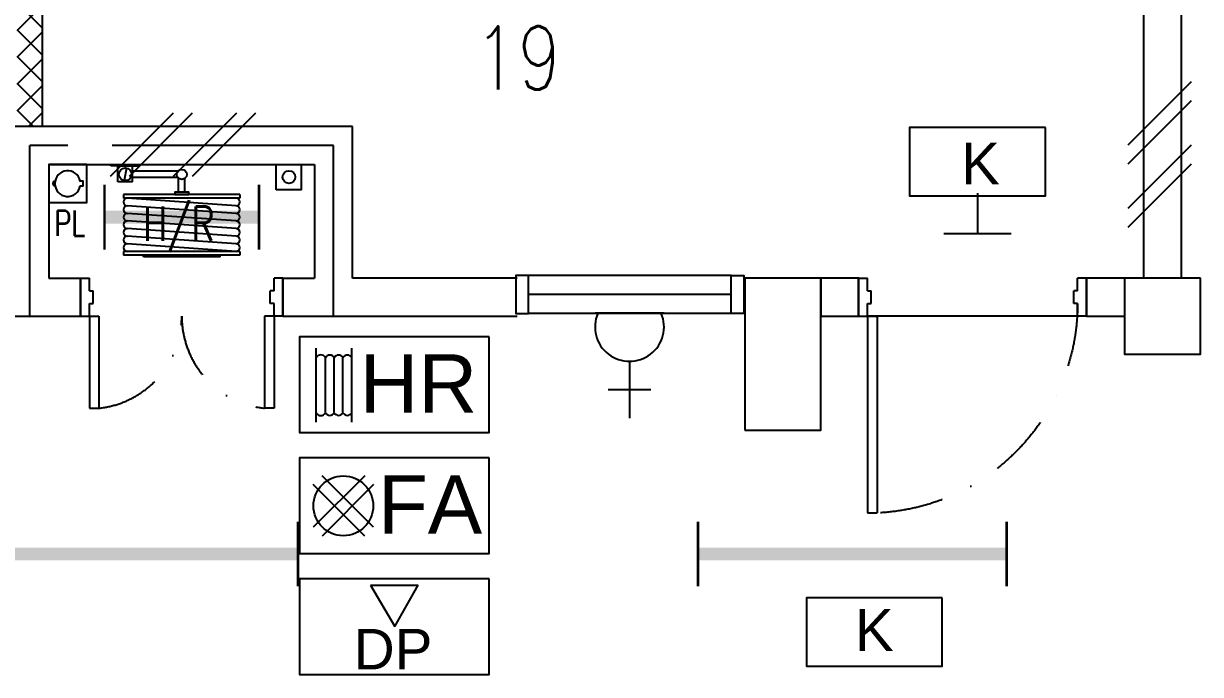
# Model space of a CAD drawing. Header units: inches. Extents: x -106706990 to 300603, y -86718466 to 1728185.
# Drawn here: x 150658 to 155308, y 38344 to 40916 of the extents above; entities that cross this region are included whole.
import ezdxf
from ezdxf.enums import TextEntityAlignment as Align

# ---------------------------------------------------------------- set-up
doc = ezdxf.new("R2010")
doc.units = ezdxf.units.IN
doc.header["$MEASUREMENT"] = 0
for name, pattern in [('CENTER', [2, 1.25, -0.25, 0.25, -0.25]), ('DASHDOT', [1, 0.5, -0.25, 0, -0.25]), ('DASHED2', [0.375, 0.25, -0.125]), ('HIDDEN', [0.375, 0.25, -0.125])]:
    doc.linetypes.add(name, pattern=pattern)
for name, color, linetype in [('A-ARR', 4, 'Continuous'), ('A-COLUMN', 3, 'Continuous'), ('A-DOOR', 9, 'Continuous'), ('A-DROP', 8, 'Continuous'), ('A-HATCH', 8, 'Continuous'), ('A-PARTITION', 4, 'Continuous'), ('A-ROOMSYM', 3, 'Continuous'), ('A-SANI', 4, 'Continuous'), ('A-SYM', 8, 'Continuous'), ('A-TXTBOMBA', 7, 'Continuous'), ('A-WALL', 1, 'Continuous'), ('A-WALL SYM', 13, 'Continuous'), ('A-WIN', 9, 'Continuous'), ('A-WLH', 7, 'Continuous'), ('area', 3, 'Continuous'), ('COOL WATER PIPING', 4, 'Continuous'), ('ELECT', 6, 'Continuous'), ('elk_LAMPU', 6, 'Continuous'), ('Grid', 8, 'CENTER'), ('lamb(new)', 5, 'Continuous'), ('ROOF', 3, 'Continuous')]:
    doc.layers.add(name, color=color, linetype=linetype)
doc.layers.get('area').off()
doc.layers.get('elk_LAMPU').off()
doc.styles.add('arial', font='arial.ttf')
doc.styles.add('ROMANS', font='romans.shx', dxfattribs={"width": 0.75, "height": 200})
doc.styles.add('style1', font='romans.shx', dxfattribs={"height": 750})

# ---------------------------------------------------------------- blocks, each defined once
blk = doc.blocks.new('A$C04C40081')
at = {"layer": 'A-WIN', "color": 8}
for p, q in [((850, 150), (50, 150)), ((850, 75), (50, 75)), ((850, 0), (50, 0))]:
    blk.add_line(p, q, dxfattribs=at)
at = {"layer": 'A-WIN', "color": 8, "linetype": 'Continuous'}
for points in [[(50, 150), (0, 150), (0, 0), (50, 0)], [(850, 150), (900, 150), (900, 0), (850, 0)]]:
    blk.add_lwpolyline(points, close=True, dxfattribs=at)
blk = doc.blocks.new('A$C52B244CD')
at = {"layer": 'A-WLH', "color": 8}
for p, q in [((0, 0), (250, 250)), ((75, 0), (325, 250)), ((250, 0), (500, 250)), ((325, 0), (575, 250))]:
    blk.add_line(p, q, dxfattribs=at)
blk = doc.blocks.new('A$C49831240')
at = {"layer": 'A-WLH', "color": 8}
for p, q in [((250, 575), (0, 325)), ((250, 500), (0, 250)), ((250, 325), (0, 75)), ((250, 250), (0, 0))]:
    blk.add_line(p, q, dxfattribs=at)
blk = doc.blocks.new('A$C674C400B')
at = {"layer": 'A-DOOR', "color": 8}
for p, q in [((35, 150), (35, 927.1)), ((35, 927.1), (73, 927.1)), ((73, 150), (73, 927.1)), ((35, 150), (73, 150))]:
    blk.add_line(p, q, dxfattribs=at)
at = {"layer": 'A-DOOR', "color": 8, "linetype": 'Continuous'}
for p, q in [((0, 0), (0, 150)), ((0, 150), (0, 0)), ((0, 150), (35, 150)), ((0, 150), (0, 0)), ((0, 0), (0, 150)), ((0, 150), (0, 0)), ((0, 150), (0, 150)), ((0, 0), (0, 150)), ((0, 150), (0, 0)), ((0, 150), (0, 150)), ((35, 150), (35, 100)), ((900, 150), (865, 150)), ((865, 150), (865, 100)), ((900, 150), (900, 0)), ((900, 0), (900, 150)), ((900, 150), (900, 0)), ((900, 150), (900, 0)), ((900, 0), (900, 150)), ((900, 150), (900, 0)), ((900, 150), (900, 150)), ((900, 0), (900, 150)), ((900, 150), (900, 0)), ((900, 150), (900, 150)), ((35, 100), (50, 100)), ((50, 100), (50, 50)), ((865, 100), (850, 100)), ((850, 100), (850, 50)), ((35, 50), (50, 50)), ((35, 50), (35, 0)), ((865, 50), (850, 50)), ((865, 50), (865, 0)), ((0, 0), (35, 0)), ((0, 0), (0, 0)), ((0, 0), (0, 0)), ((900, 0), (865, 0)), ((900, 0), (900, 0)), ((900, 0), (900, 0))]:
    blk.add_line(p, q, dxfattribs=at)
at = {"layer": 'A-DOOR', "color": 8, "linetype": 'DASHDOT', "ltscale": 500}
blk.add_arc((35, 98), 830, 0.1381, 87.3759, dxfattribs=at)
blk = doc.blocks.new('A$C34465D6E')
at = {"layer": 'A-SANI', "color": 8}
blk.add_lwpolyline([(0, 0), (150, 0), (150, 150), (0, 150)], close=True, dxfattribs=at)
blk.add_lwpolyline([(25.5, 84.3), (13.7, 84.3), (13.7, 65.7), (25.5, 65.7, 10.787298)], format="xyb", close=True, dxfattribs=at)
blk.add_arc((125.5, 75), 8.84, 264.1775, 95.8225, dxfattribs=at)
blk = doc.blocks.new('A$C77D277CE')
at = {"layer": 'A-TXTBOMBA', "color": 8}
for p, q in [((66.6, 1027.9), (66.6, 1321.1)), ((206.7, 1027.9), (206.7, 1321.1)), ((102.7, 1066), (102.7, 1283)), ((137.3, 1066), (137.3, 1283)), ((172, 1066), (172, 1283)), ((257.7, 817), (54.1, 613.5)), ((292.7, 613.5), (89.1, 817)), ((257.7, 578.4), (54.1, 782)), ((292.7, 782), (89.1, 578.4)), ((280.8, 383.7), (376.6, 220.6)), ((280.8, 383.7), (469.2, 383.7)), ((376.6, 220.6), (469.2, 383.7))]:
    blk.add_line(p, q, dxfattribs=at)
for points in [[(750, 1365.1), (0, 1365.1), (0, 987.3), (750, 987.3)], [(750, 887.3), (0, 887.3), (0, 509.4), (750, 509.4)], [(750, 409.4), (0, 409.4), (0, 31.5), (750, 31.5)]]:
    blk.add_lwpolyline(points, close=True, dxfattribs=at)
blk.add_circle((173.4, 697.7), 118.1, dxfattribs=at)
for centre, radius, start, end in [((84.6, 1274.3), 20, 25.6963, 154.3037), ((120, 1274.3), 19.4, 26.5651, 153.4349), ((154.7, 1274.3), 19.4, 26.5651, 153.4349), ((189.4, 1274.3), 19.4, 26.5651, 153.4349), ((84.6, 1074.6), 20, 205.6963, 334.3037), ((120, 1074.6), 19.4, 206.5651, 333.4349), ((154.7, 1074.6), 19.4, 206.5651, 333.4349), ((189.4, 1074.6), 19.4, 206.5651, 333.4349)]:
    blk.add_arc(centre, radius, start, end, dxfattribs=at)
at = {"layer": 'A-TXTBOMBA', "color": 8, "style": 'arial'}
for s, height, p in [('HR', 230.46, (237.5, 1066)), ('FA', 230.46, (310.5, 588.1)), ('DP', 160, (214.8, 51.5))]:
    blk.add_text(s, height=height, dxfattribs=at).set_placement(p)
blk = doc.blocks.new('YBC 136')
at = {"layer": 'lamb(new)'}
for points, const_width in [([(86612635.7, -1195077), (86612635.7, -1195333.2)], 10.2), ([(86613855.7, -1195077), (86613855.7, -1195333.2)], 10.2), ([(86612635.7, -1195205.1), (86613855.7, -1195205.1)], 50.8)]:
    blk.add_lwpolyline(points, dxfattribs=dict(at, const_width=const_width))
blk = doc.blocks.new('*U506')
at = {"layer": 'lamb(new)'}
blk.add_blockref('YBC 136', (-86613245.7, 1195205.1, -4.3), dxfattribs=at)
blk = doc.blocks.new('*U507')
at = {"layer": 'lamb(new)', "color": 0, "linetype": 'ByBlock', "lineweight": -2, "transparency": 16777216}
for p in [(11200, 0), (14000, 0)]:
    blk.add_blockref('*U506', p, dxfattribs=at)
blk = doc.blocks.new('YBS 118')
at = {"layer": 'lamb(new)'}
for p, q in [((86608002.3, -1196899.5), (86608002.3, -1196643.2)), ((86608612.3, -1196899.5), (86608612.3, -1196643.2))]:
    blk.add_line(p, q, dxfattribs=at)
for points, const_width in [([(86608002.3, -1196899.5), (86608002.3, -1196643.2)], 10.2), ([(86608612.3, -1196899.5), (86608612.3, -1196643.2)], 10.2), ([(86608612.3, -1196771.3), (86608002.3, -1196771.3)], 50.8)]:
    blk.add_lwpolyline(points, dxfattribs=dict(at, const_width=const_width))
blk = doc.blocks.new('eexit')
at = {"layer": 'A-TXTBOMBA', "color": 3, "linetype": 'Continuous'}
for p, q in [((86699881.6, -1206011.4), (86699881.6, -1206171.1)), ((86700014.7, -1206171.1), (86699748.5, -1206171.1))]:
    blk.add_line(p, q, dxfattribs=at)
at = {"layer": 'A-TXTBOMBA', "color": 3}
blk.add_lwpolyline([(86700150.4, -1205751.4), (86699613.9, -1205751.4), (86699613.9, -1206021.7), (86700150.4, -1206021.7)], close=True, dxfattribs=at)
at = {"layer": 'A-TXTBOMBA', "color": 3, "style": 'arial'}
blk.add_text('K', height=164.8, dxfattribs=at).set_placement((86699817.1, -1205976.5))
blk = doc.blocks.new('EXITE')
at = {"layer": 'A-TXTBOMBA', "color": 3}
blk.add_lwpolyline([(86607836.1, -1196696.9), (86607299.6, -1196696.9), (86607299.6, -1196967.2), (86607836.1, -1196967.2)], close=True, dxfattribs=at)
at = {"layer": 'A-TXTBOMBA', "color": 3, "style": 'arial'}
blk.add_text('K', height=164.8, dxfattribs=at).set_placement((86607490.7, -1196906.9))
blk = doc.blocks.new('SOCKET(in)')
at = {"layer": 'ELECT', "color": 6}
for p, q in [((86605160, -1198079.2), (86605160, -1197854.2)), ((86605075.7, -1197966.7), (86605244.4, -1197966.7)), ((86605023.6, -1198269), (86605296.4, -1198269))]:
    blk.add_line(p, q, dxfattribs=at)
blk.add_arc((86605160, -1198215.6), 136.4, 336.9763, 203.0237, dxfattribs=at)

msp = doc.modelspace()

# ---------------------------------------------------------------- hatches: boundary and pattern name
at = {"layer": 'A-HATCH'}
h = msp.add_hatch(dxfattribs=at)
h.set_pattern_fill('ANSI37', color=8, scale=600)
h.set_pattern_definition([(45, (114889.65, -264791.58), (-53.033009, 53.033009), []), (135, (114889.65, -264791.58), (-53.033009, -53.033009), [])])
h.paths.add_polyline_path([(144582.8, 44409.7), (144582.8, 39909.7), (144682.8, 39909.7), (144682.8, 44309.7), (146307.8, 44309.7), (146307.8, 44409.7)])
h.paths.add_polyline_path([(147657.8, 39909.7), (147707.8, 39909.7), (147707.8, 44409.7), (147657.8, 44409.7)])
h.paths.add_polyline_path([(147607.8, 39909.7), (147657.8, 39909.7), (147657.8, 44409.7), (147607.8, 44409.7)])
h.paths.add_polyline_path([(150632.8, 44309.7), (150632.8, 40509.7), (150732.8, 40509.7), (150732.8, 44409.7), (149007.8, 44409.7), (149007.8, 44309.7)])

# ---------------------------------------------------------------- linework, layer by layer
at = {"layer": 'A-COLUMN', "color": 8}
for points in [[(153507.8, 39309.7), (153807.8, 39309.7), (153807.8, 39909.7), (153507.8, 39909.7)], [(155307.8, 39909.7), (155007.8, 39909.7), (155007.8, 39609.7), (155307.8, 39609.7)]]:
    msp.add_lwpolyline(points, close=True, dxfattribs=at)
at = {"layer": 'A-DOOR', "color": 8, "linetype": 'Continuous'}
for p, q in [((150882.8, 39909.7), (150882.8, 39759.7)), ((150882.8, 39759.7), (150882.8, 39909.7)), ((150882.8, 39909.7), (150917.8, 39909.7)), ((150882.8, 39759.7), (150882.8, 39909.7)), ((150882.8, 39909.7), (150882.8, 39759.7)), ((150882.8, 39759.7), (150882.8, 39909.7)), ((150882.8, 39909.7), (150882.8, 39759.7)), ((150882.8, 39759.7), (150882.8, 39909.7)), ((150917.8, 39859.7), (150917.8, 39909.7)), ((151647.8, 39859.7), (151647.8, 39909.7)), ((151682.8, 39909.7), (151647.8, 39909.7)), ((151682.8, 39759.7), (151682.8, 39909.7)), ((151682.8, 39909.7), (151682.8, 39759.7)), ((151682.8, 39759.7), (151682.8, 39909.7)), ((151682.8, 39759.7), (151682.8, 39909.7)), ((151682.8, 39909.7), (151682.8, 39759.7)), ((151682.8, 39759.7), (151682.8, 39909.7)), ((151682.8, 39909.7), (151682.8, 39759.7)), ((151682.8, 39759.7), (151682.8, 39909.7)), ((150917.8, 39859.7), (150932.8, 39859.7)), ((150932.8, 39809.7), (150932.8, 39859.7)), ((151647.8, 39859.7), (151632.8, 39859.7)), ((151632.8, 39809.7), (151632.8, 39859.7)), ((150917.8, 39809.7), (150932.8, 39809.7)), ((150917.8, 39759.7), (150917.8, 39809.7)), ((151647.8, 39809.7), (151632.8, 39809.7)), ((151647.8, 39759.7), (151647.8, 39809.7)), ((150882.8, 39759.7), (150917.8, 39759.7)), ((151682.8, 39759.7), (151647.8, 39759.7))]:
    msp.add_line(p, q, dxfattribs=at)
at = {"layer": 'A-DOOR', "color": 8}
for p, q in [((150917.8, 39759.7), (150917.8, 39396.7)), ((150917.8, 39759.7), (150955.8, 39759.7)), ((150955.8, 39759.7), (150955.8, 39396.7)), ((151609.8, 39759.7), (151609.8, 39396.7)), ((151647.8, 39759.7), (151609.8, 39759.7)), ((151647.8, 39759.7), (151647.8, 39396.7)), ((150917.8, 39396.7), (150955.8, 39396.7)), ((151647.8, 39396.7), (151609.8, 39396.7))]:
    msp.add_line(p, q, dxfattribs=at)
at = {"layer": 'A-DOOR', "color": 8, "linetype": 'DASHDOT', "ltscale": 500}
for centre, start, end in [((150917.8, 39759.7), 275.9759, 0), ((151647.8, 39759.7), 180, 264.0241)]:
    msp.add_arc(centre, 365, start, end, dxfattribs=at)
at = {"layer": 'A-DROP', "color": 8}
msp.add_line((154822.8, 39759.7), (153992.8, 39759.7), dxfattribs=at)
at = {"layer": 'A-PARTITION', "color": 8}
msp.add_line((150732.8, 40509.7), (150732.8, 44409.7), dxfattribs=at)
at = {"layer": 'A-WALL', "color": 8}
for p, q in [((155082.8, 45909.7), (155082.8, 39909.7)), ((155082.8, 44784.7), (155082.8, 39909.7)), ((155232.8, 39909.7), (155232.8, 40959.7)), ((151957.8, 40509.7), (150607.8, 40509.7)), ((151957.8, 39909.7), (151957.8, 40509.7)), ((150757.8, 40359.7), (151807.8, 40359.7)), ((150757.8, 40359.7), (150757.8, 39909.7)), ((151807.8, 40359.7), (151807.8, 39909.7)), ((150757.8, 39909.7), (150882.8, 39909.7)), ((150882.8, 39909.7), (150882.8, 39759.7)), ((151682.8, 39909.7), (151807.8, 39909.7)), ((151682.8, 39909.7), (151682.8, 39759.7)), ((155007.8, 39909.7), (154857.8, 39909.7)), ((154857.8, 39909.7), (154857.8, 39759.7)), ((150607.8, 39759.7), (150882.8, 39759.7)), ((151682.8, 39759.7), (151957.8, 39759.7)), ((154857.8, 39759.7), (155007.8, 39759.7))]:
    msp.add_line(p, q, dxfattribs=at)
at = {"layer": 'A-WALL', "color": 8, "linetype": 'Continuous', "ltscale": 900}
for p, q in [((152607.8, 39909.7), (151957.8, 39909.7)), ((151957.8, 39759.7), (152607.8, 39759.7))]:
    msp.add_line(p, q, dxfattribs=at)
at = {"layer": 'A-WALL', "color": 8}
msp.add_lwpolyline([(153807.8, 39759.7), (153957.8, 39759.7), (153957.8, 39909.7), (153807.8, 39909.7)], close=True, dxfattribs=at)
at = {"layer": 'COOL WATER PIPING', "color": 8, "linetype": 'ByBlock', "ltscale": 5}
msp.add_circle((151706.4, 40309.7), 25, dxfattribs=at)
at = {"layer": 'Grid', "color": 8, "ltscale": 700}
for p, q in [((151882.8, 40434.7), (150682.8, 40434.7)), ((150682.8, 39759.7), (150682.8, 40434.7)), ((151882.8, 39759.7), (151882.8, 40434.7))]:
    msp.add_line(p, q, dxfattribs=at)
at = {"layer": 'ROOF', "color": 8}
for p, q in [((151002.9, 40359.7), (151115.8, 40359.7)), ((151002.9, 40353.7), (151002.9, 40359.7)), ((151030.6, 40353.7), (151002.9, 40353.7)), ((151030.6, 40291.5), (151030.6, 40353.7)), ((151030.6, 40353.7), (151088.1, 40353.7)), ((151064.8, 40345.3, 52821.4), (151054.9, 40297, 21957.4)), ((151088.1, 40291.5), (151088.1, 40353.7)), ((151088.1, 40353.7), (151115.8, 40353.7)), ((151268.3, 40332.6), (151088.1, 40332.6)), ((151115.8, 40353.7), (151115.8, 40359.7)), ((151656.4, 40259.7), (151656.4, 40359.7)), ((151756.4, 40259.7), (151756.4, 40359.7)), ((151088.1, 40291.5), (151030.6, 40291.5)), ((151268.3, 40307.6), (151088.1, 40307.6)), ((151270.3, 40250.2), (151270.3, 40305.6)), ((151295.3, 40250.2), (151295.3, 40305.6)), ((151512.8, 40241.3), (151052.8, 40241.3)), ((151052.8, 40241.3), (151052.8, 40226.3)), ((151512.8, 40226.3), (151052.8, 40226.3)), ((151497.8, 40196.3), (151067.8, 40226.3)), ((151270.3, 40250.2), (151270.3, 40264.3)), ((151295.3, 40250.2), (151295.3, 40264.3)), ((151512.8, 40241.3), (151512.8, 40226.3)), ((151756.4, 40259.7), (151656.4, 40259.7)), ((151497.8, 40166.3), (151067.8, 40196.3)), ((151497.8, 40136.3), (151067.8, 40166.3)), ((151497.8, 40106.3), (151067.8, 40136.3)), ((151497.8, 40076.3), (151067.8, 40106.3)), ((151497.8, 40046.3), (151067.8, 40076.3)), ((151497.8, 40016.3), (151067.8, 40046.3)), ((151512.8, 40016.3), (151052.8, 40016.3)), ((151497.8, 40016.3), (151052.8, 40016.3)), ((151052.8, 40016.3), (151052.8, 40001.3)), ((151512.8, 40001.3), (151052.8, 40001.3)), ((151131.5, 39995.2), (151131.5, 40001.3)), ((151434.1, 39995.2), (151131.5, 39995.2)), ((151434.1, 39995.2), (151434.1, 40001.3)), ((151512.8, 40016.3), (151512.8, 40001.3))]:
    msp.add_line(p, q, dxfattribs=at)
msp.add_lwpolyline([(151255.3, 40241.3), (151310.3, 40241.3), (151310.3, 40250.2), (151255.3, 40250.2)], close=True, dxfattribs=at)
for centre, radius in [((151059.9, 40321.1, 37389.4), 25), ((151283.1, 40320.1), 19.4)]:
    msp.add_circle(centre, radius, dxfattribs=at)
for centre, start, end in [((151067.8, 40211.3), 90, 270), ((151497.8, 40211.3), 270, 90), ((151067.8, 40181.3), 90, 270), ((151497.8, 40181.3), 270, 90), ((151067.8, 40151.3), 90, 270), ((151067.8, 40121.3), 90, 270), ((151497.8, 40151.3), 270, 90), ((151497.8, 40121.3), 270, 90), ((151067.8, 40091.3), 90, 270), ((151497.8, 40091.3), 270, 90), ((151067.8, 40061.3), 90, 270), ((151067.8, 40031.3), 90, 270), ((151497.8, 40061.3), 270, 90), ((151497.8, 40031.3), 270, 90)]:
    msp.add_arc(centre, 15, start, end, dxfattribs=at)

# ---------------------------------------------------------------- block references
at = {"layer": 'A-ARR', "color": 8, "rotation": 180}
msp.add_blockref('A$C34465D6E', (150907.3, 40358.9), dxfattribs=at)
at = {"layer": 'A-DOOR', "color": 8, "xscale": -1, "rotation": 180}
msp.add_blockref('A$C674C400B', (153957.2, 39909.7), dxfattribs=at)
at = {"layer": 'A-TXTBOMBA', "color": 8}
msp.add_blockref('A$C77D277CE', (151747.9, 38312.9), dxfattribs=at)
at = {"layer": 'A-WIN', "color": 8}
msp.add_blockref('A$C04C40081', (152603.3, 39770.5), dxfattribs=at)
at = {"layer": 'A-WLH', "color": 8}
for name, p in [('A$C49831240', (155020.8, 40110.8)), ('A$C52B244CD', (151000.9, 40313.1))]:
    msp.add_blockref(name, p, dxfattribs=at)
at = {"layer": 'area'}
for name, p in [('eexit', (-86545455.2, 1246257.2)), ('EXITE', (-86453548.7, 1235344.5))]:
    msp.add_blockref(name, p, dxfattribs=at)
at = {"layer": 'elk_LAMPU', "color": 0, "linetype": 'DASHED2', "lineweight": 18, "rotation": 180}
msp.add_blockref('SOCKET(in)', (86758212, -1158497.4), dxfattribs=at)
at = {"layer": 'lamb(new)'}
for name, p in [('YBS 118', (-86457024.6, 1236922.6)), ('*U507', (139932.5, 38820.6, 4.3))]:
    msp.add_blockref(name, p, dxfattribs=at)

# ---------------------------------------------------------------- texts
at = {"layer": 'A-ROOMSYM', "color": 8, "style": 'style1', "width": 0.8}
msp.add_text('19', height=250, dxfattribs=at).set_placement((152610, 40655.8), align=Align.CENTER)
at = {"layer": 'A-SYM', "color": 8, "linetype": 'HIDDEN', "ltscale": 500, "style": 'ROMANS', "width": 0.75}
msp.add_text('PL', height=100, dxfattribs=at).set_placement((150779.1, 40077.1))
at = {"layer": 'A-WALL SYM', "color": 8, "style": 'ROMANS', "width": 0.75}
msp.add_text('H/R ', height=135, dxfattribs=at).set_placement((151130.5, 40057.9))

doc.saveas('drawing.dxf')
